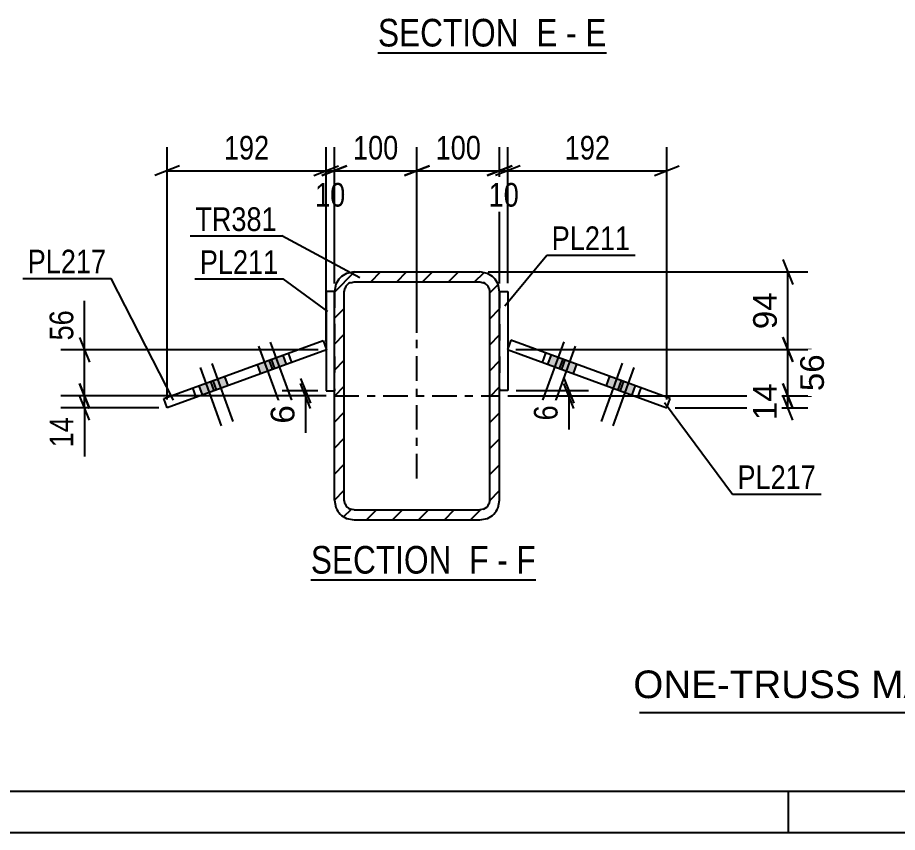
# Model space of a CAD drawing. Header units: millimetres. Extents: x 0 to 841, y 0 to 594.
# Drawn here: x 327.7 to 434.2, y 0 to 98.6 of the extents above; entities that cross this region are included whole.
import ezdxf

# ---------------------------------------------------------------- set-up
doc = ezdxf.new("R2010")
doc.units = ezdxf.units.MM
doc.linetypes.add('DXK_LINE_DOT2', pattern=[3.9198, 1.9599, -1.9599])
doc.linetypes.add('DXK_LINE_DOT3', pattern=[5.9187, 2.979, -0.9799, 0.9799, -0.9799])
doc.styles.add('Arial', font='ARIAL.TTF', dxfattribs={"height": 0.2})
doc.styles.add('Arial Narrow', font='ARIALN.TTF', dxfattribs={"height": 0.2})

# ---------------------------------------------------------------- blocks, each defined once
blk = doc.blocks.new('Unknown-318890688-1126')
at = {"color": 5, "linetype": 'Continuous'}
for p, q in [((5, 5), (836, 5)), ((421, 0), (421, 5)), ((0, 0), (841, 0))]:
    blk.add_line(p, q, dxfattribs=at)
blk = doc.blocks.new('Unknown-318890688-13 - 3340')
at = {"color": 6, "linetype": 'Continuous'}
blk.add_line((371.34, 94.36), (398.98, 94.36), dxfattribs=at)
at = {"color": 0, "linetype": 'Continuous'}
for points in [[(389.45, 95.11), (389.45, 98.61), (371.34, 98.61), (371.34, 95.11)], [(393.05, 95.11), (393.05, 98.61), (390.5, 98.61), (390.5, 95.11)], [(395.38, 95.11), (395.38, 98.61), (394.1, 98.61), (394.1, 95.11)], [(398.98, 95.11), (398.98, 98.61), (396.43, 98.61), (396.43, 95.11)]]:
    blk.add_wipeout(points, dxfattribs=at)
at = {"color": 7, "linetype": 'Continuous', "style": 'Arial Narrow'}
for s, p in [('SECTION ', (371.34, 95.11)), ('E', (390.5, 95.11)), ('E', (396.43, 95.11)), ('-', (394.1, 95.11))]:
    blk.add_text(s, height=3.34, dxfattribs=at).set_placement(p)
blk = doc.blocks.new('Unknown-318890688-15 - 5369')
at = {"color": 6, "linetype": 'Continuous'}
blk.add_line((363.22, 30.57), (390.43, 30.57), dxfattribs=at)
at = {"color": 0, "linetype": 'Continuous'}
for points in [[(381.33, 31.32), (381.33, 34.82), (363.22, 34.82), (363.22, 31.32)], [(384.72, 31.32), (384.72, 34.82), (382.38, 34.82), (382.38, 31.32)], [(387.04, 31.32), (387.04, 34.82), (385.77, 34.82), (385.77, 31.32)], [(390.43, 31.32), (390.43, 34.82), (388.09, 34.82), (388.09, 31.32)]]:
    blk.add_wipeout(points, dxfattribs=at)
at = {"color": 7, "linetype": 'Continuous', "style": 'Arial Narrow'}
for s, p in [('SECTION ', (363.22, 31.32)), ('F', (382.38, 31.32)), ('F', (388.09, 31.32)), ('-', (385.77, 31.32))]:
    blk.add_text(s, height=3.34, dxfattribs=at).set_placement(p)
blk = doc.blocks.new('Part-318890688-5378 - 5369')
at = {"color": 2, "linetype": 'Continuous'}
for p, q in [((387.42, 59.55), (387.01, 58.43)), ((406.71, 52.53), (387.42, 59.55)), ((387.01, 58.43), (406.3, 51.4)), ((391.24, 56.88), (391.65, 58.01)), ((406.3, 51.4), (406.71, 52.53))]:
    blk.add_line(p, q, dxfattribs=at)
at = {"color": 7, "linetype": 'DXK_LINE_DOT2'}
blk.add_line((402.77, 52.69), (403.18, 53.82), dxfattribs=at)
blk = doc.blocks.new('Part-318890688-5385 - 5369')
at = {"color": 2, "linetype": 'Continuous'}
for p, q in [((366.06, 65.45), (365.06, 65.45)), ((365.06, 65.45), (365.06, 53.45)), ((366.06, 65.42), (366.06, 65.45)), ((365.06, 53.45), (366.06, 53.45))]:
    blk.add_line(p, q, dxfattribs=at)
at = {"color": 7, "linetype": 'DXK_LINE_DOT2'}
blk.add_line((366.06, 65.45), (366.06, 53.45), dxfattribs=at)
blk = doc.blocks.new('Part-318890688-5406 - 5369')
at = {"linetype": 'Continuous'}
h = blk.add_hatch(dxfattribs=at)
h.set_pattern_fill('', scale=0.7, style=0, pattern_type=0)
h.set_pattern_definition([(45, (366.0574, 40.2155), (-1.57154, 1.57154), [])])
h.paths.add_polyline_path([(366.06, 65.42), (366.06, 40.22), (366.24, 39.3), (366.76, 38.52), (367.54, 38), (368.46, 37.82), (383.66, 37.82), (384.58, 38), (385.35, 38.52), (385.87, 39.3), (386.06, 40.22), (386.06, 65.42), (385.87, 66.33), (385.35, 67.11), (384.58, 67.63), (383.66, 67.82), (368.46, 67.82), (367.54, 67.63), (366.76, 67.11), (366.24, 66.33)])
h.paths.add_polyline_path([(367.61, 66.26), (368, 66.52), (368.46, 66.62), (383.66, 66.62), (384.12, 66.52), (384.51, 66.26), (384.77, 65.87), (384.86, 65.42), (384.86, 40.22), (384.77, 39.76), (384.51, 39.37), (384.12, 39.11), (383.66, 39.02), (368.46, 39.02), (368, 39.11), (367.61, 39.37), (367.35, 39.76), (367.26, 40.22), (367.26, 65.42), (367.35, 65.87)])
at = {"color": 2, "linetype": 'Continuous'}
for p, q in [((368.46, 67.82), (367.54, 67.63)), ((368.46, 67.82), (383.66, 67.82)), ((384.58, 67.63), (383.66, 67.82)), ((366.24, 66.33), (366.06, 65.42)), ((368, 66.52), (368.46, 66.62)), ((368.46, 66.62), (383.66, 66.62)), ((383.66, 66.62), (384.12, 66.52)), ((386.06, 65.42), (385.87, 66.33)), ((366.06, 40.22), (366.06, 65.42)), ((367.26, 65.42), (367.35, 65.87)), ((367.26, 40.22), (367.26, 65.42)), ((384.77, 65.87), (384.86, 65.42)), ((384.86, 40.22), (384.86, 65.42)), ((386.06, 40.22), (386.06, 65.42)), ((366.06, 40.22), (366.24, 39.3)), ((367.35, 39.76), (367.26, 40.22)), ((384.86, 40.22), (384.77, 39.76)), ((385.87, 39.3), (386.06, 40.22)), ((368.46, 39.02), (368, 39.11)), ((368.46, 39.02), (383.66, 39.02)), ((384.12, 39.11), (383.66, 39.02)), ((367.54, 38), (368.46, 37.82)), ((368.46, 37.82), (383.66, 37.82)), ((383.66, 37.82), (384.58, 38))]:
    blk.add_line(p, q, dxfattribs=at)
at = {"color": 7, "linetype": 'DXK_LINE_DOT3'}
for p, q in [((376.06, 42.82), (376.06, 62.82)), ((366.06, 52.82), (386.06, 52.82))]:
    blk.add_line(p, q, dxfattribs=at)
at = {"color": 2, "linetype": 'Continuous'}
for centre, radius, start, end in [((368.46, 65.42), 2.4, 112.5, 157.5), ((383.66, 65.42), 2.4, 22.5, 67.5), ((368.46, 65.42), 1.2, 112.5, 157.5), ((383.66, 65.42), 1.2, 22.5, 67.5), ((368.46, 40.22), 1.2, 202.5, 247.5), ((383.66, 40.22), 1.2, 292.5, 337.5), ((368.46, 40.22), 2.4, 202.5, 247.5), ((383.66, 40.22), 2.4, 292.5, 337.5)]:
    blk.add_arc(centre, radius, start, end, dxfattribs=at)
blk = doc.blocks.new('Part-318890688-5390 - 5369')
at = {"color": 2, "linetype": 'Continuous'}
for p, q in [((386.06, 65.46), (387.06, 65.46)), ((386.06, 65.46), (386.06, 65.42)), ((387.06, 65.46), (387.06, 53.46)), ((387.06, 53.46), (386.06, 53.46))]:
    blk.add_line(p, q, dxfattribs=at)
at = {"color": 7, "linetype": 'DXK_LINE_DOT2'}
blk.add_line((386.06, 65.42), (386.06, 53.46), dxfattribs=at)
blk = doc.blocks.new('Bolt-318890688-5426 - 5369')
at = {"linetype": 'Continuous'}
for points in [[(393.97, 57.17), (392.28, 57.78), (391.87, 56.66), (393.56, 56.04)], [(395.38, 56.65), (393.69, 57.27), (393.28, 56.14), (394.97, 55.53)], [(401.05, 54.59), (399.36, 55.21), (398.95, 54.08), (400.64, 53.46)], [(402.47, 54.08), (400.78, 54.69), (400.37, 53.56), (402.06, 52.95)]]:
    blk.add_hatch(color=1, dxfattribs=at).paths.add_polyline_path(points)
at = {"color": 1, "linetype": 'Continuous'}
for p, q in [((393.81, 59.36), (391.24, 52.31)), ((395.22, 58.84), (392.66, 51.79)), ((392.28, 57.78), (391.87, 56.66)), ((393.69, 57.27), (393.28, 56.14)), ((393.97, 57.17), (393.56, 56.04)), ((395.38, 56.65), (394.97, 55.53)), ((400.89, 56.78), (398.33, 49.73)), ((402.31, 56.26), (399.74, 49.21)), ((399.36, 55.21), (398.95, 54.08)), ((400.78, 54.69), (400.37, 53.56)), ((401.05, 54.59), (400.64, 53.46)), ((402.47, 54.08), (402.06, 52.95))]:
    blk.add_line(p, q, dxfattribs=at)
blk = doc.blocks.new('Part-318890688-5461 - 5369')
at = {"color": 2, "linetype": 'Continuous'}
for p, q in [((345.41, 52.52), (364.7, 59.54)), ((364.7, 59.54), (365.11, 58.41)), ((365.11, 58.41), (345.82, 51.39)), ((360.46, 58), (360.87, 56.87)), ((345.82, 51.39), (345.41, 52.52))]:
    blk.add_line(p, q, dxfattribs=at)
at = {"color": 7, "linetype": 'DXK_LINE_DOT2'}
blk.add_line((349.35, 52.68), (348.94, 53.81), dxfattribs=at)
blk = doc.blocks.new('Bolt-318890688-5462 - 5369')
at = {"linetype": 'Continuous'}
for points in [[(359.84, 57.77), (358.15, 57.16), (358.56, 56.03), (360.25, 56.64)], [(358.42, 57.26), (356.73, 56.64), (357.14, 55.51), (358.83, 56.13)], [(351.34, 54.68), (349.65, 54.06), (350.06, 52.94), (351.75, 53.55)], [(352.75, 55.19), (351.06, 54.58), (351.47, 53.45), (353.16, 54.07)]]:
    blk.add_hatch(color=1, dxfattribs=at).paths.add_polyline_path(points)
at = {"color": 1, "linetype": 'Continuous'}
for p, q in [((356.89, 58.83), (359.46, 51.78)), ((358.31, 59.34), (360.87, 52.3)), ((359.84, 57.77), (360.25, 56.64)), ((351.22, 56.76), (353.79, 49.72)), ((356.73, 56.64), (357.14, 55.51)), ((358.15, 57.16), (358.56, 56.03)), ((358.42, 57.26), (358.83, 56.13)), ((349.81, 56.25), (352.37, 49.2)), ((351.06, 54.58), (351.47, 53.45)), ((351.34, 54.68), (351.75, 53.55)), ((352.75, 55.19), (353.16, 54.07)), ((349.65, 54.06), (350.06, 52.94))]:
    blk.add_line(p, q, dxfattribs=at)
blk = doc.blocks.new('StraightDimension-318890688-9212 - 5369')
at = {"color": 7, "linetype": 'Continuous'}
for p, q in [((335.22, 54.32), (336.42, 51.32)), ((365.06, 52.82), (332.97, 52.82)), ((336.42, 49.89), (335.22, 52.89)), ((335.82, 51.39), (335.82, 52.82)), ((344.82, 51.39), (332.97, 51.39)), ((335.82, 51.39), (335.82, 45.49)), ((335.82, 51.39), (335.82, 45.49))]:
    blk.add_line(p, q, dxfattribs=at)
at = {"color": 0}
blk.add_wipeout([(335.07, 50.87), (330.87, 50.87), (330.87, 46.01), (335.07, 46.01)], dxfattribs=at)
at = {"color": 3, "style": 'Arial Narrow'}
blk.add_text('14', height=2.863, rotation=90.0002, dxfattribs=at).set_placement((334.47, 46.61))
blk = doc.blocks.new('StraightDimension-318890688-5525 - 5369')
at = {"color": 7, "linetype": 'Continuous'}
for p, q in [((376.06, 60.47), (376.06, 82.93)), ((386.06, 66.42), (386.06, 82.93)), ((374.56, 79.48), (377.56, 80.68)), ((376.06, 80.08), (386.06, 80.08)), ((387.56, 80.68), (384.56, 79.48))]:
    blk.add_line(p, q, dxfattribs=at)
at = {"color": 0}
blk.add_wipeout([(384.4, 80.83), (384.4, 85.03), (377.72, 85.03), (377.72, 80.83)], dxfattribs=at)
at = {"color": 3, "style": 'Arial Narrow'}
blk.add_text('100', height=2.863, dxfattribs=at).set_placement((378.32, 81.43))
blk = doc.blocks.new('StraightDimension-318890688-5560 - 5369')
at = {"color": 7, "linetype": 'Continuous'}
for p, q in [((365.06, 59.4), (365.06, 82.48)), ((366.06, 66.42), (366.06, 82.48)), ((363.56, 79.48), (366.56, 80.68)), ((367.56, 80.68), (364.56, 79.48)), ((365.06, 80.08), (366.06, 80.08))]:
    blk.add_line(p, q, dxfattribs=at)
at = {"color": 0}
blk.add_wipeout([(367.99, 75.13), (367.99, 79.33), (363.13, 79.33), (363.13, 75.13)], dxfattribs=at)
at = {"color": 3, "style": 'Arial Narrow'}
blk.add_text('10', height=2.863, dxfattribs=at).set_placement((363.73, 75.73))
blk = doc.blocks.new('StraightDimension-318890688-5483 - 5369')
at = {"color": 7, "linetype": 'Continuous'}
for p, q in [((361.98, 54.95), (363.18, 51.95)), ((363.18, 51.32), (361.98, 54.32)), ((364.06, 53.45), (359.73, 53.45)), ((362.58, 52.82), (362.58, 53.45)), ((365.06, 52.82), (359.73, 52.82)), ((362.58, 52.82), (362.58, 48.34)), ((362.58, 52.82), (362.58, 48.34))]:
    blk.add_line(p, q, dxfattribs=at)
at = {"color": 0}
blk.add_wipeout([(361.83, 52.29), (357.63, 52.29), (357.63, 48.87), (361.83, 48.87)], dxfattribs=at)
at = {"color": 3, "style": 'Arial'}
blk.add_text('6', height=2.87, rotation=90.0002, dxfattribs=at).set_placement((361.23, 49.47))
blk = doc.blocks.new('StraightDimension-318890688-5512 - 5369')
at = {"color": 7, "linetype": 'Continuous'}
for p, q in [((386.06, 66.42), (386.06, 82.48)), ((387.06, 66.46), (387.06, 82.48)), ((384.56, 79.48), (387.56, 80.68)), ((388.56, 80.68), (385.56, 79.48)), ((386.06, 80.08), (387.06, 80.08))]:
    blk.add_line(p, q, dxfattribs=at)
at = {"color": 0}
blk.add_wipeout([(388.99, 75.13), (388.99, 79.33), (384.13, 79.33), (384.13, 75.13)], dxfattribs=at)
at = {"color": 3, "style": 'Arial Narrow'}
blk.add_text('10', height=2.863, dxfattribs=at).set_placement((384.73, 75.73))
blk = doc.blocks.new('StraightDimension-318890688-5602 - 5369')
at = {"color": 7, "linetype": 'Continuous'}
for p, q in [((420.35, 59.93), (421.55, 56.93)), ((388.01, 58.43), (423.8, 58.43)), ((420.95, 52.82), (420.95, 58.43)), ((421.55, 51.32), (420.35, 54.32)), ((387.06, 52.82), (423.8, 52.82))]:
    blk.add_line(p, q, dxfattribs=at)
at = {"color": 0}
blk.add_wipeout([(425.9, 58.44), (421.7, 58.44), (421.7, 52.8), (425.9, 52.8)], dxfattribs=at)
at = {"color": 3, "style": 'Arial'}
blk.add_text('56', height=2.865, rotation=90.0002, dxfattribs=at).set_placement((425.3, 53.4))
blk = doc.blocks.new('StraightDimension-318890688-5538 - 5369')
at = {"color": 7, "linetype": 'Continuous'}
for p, q in [((387.06, 66.46), (387.06, 82.93)), ((406.3, 52.4), (406.3, 82.93)), ((388.56, 80.68), (385.56, 79.48)), ((387.06, 80.08), (406.3, 80.08)), ((404.8, 79.48), (407.8, 80.68))]:
    blk.add_line(p, q, dxfattribs=at)
at = {"color": 0}
blk.add_wipeout([(400.02, 80.83), (400.02, 85.03), (393.34, 85.03), (393.34, 80.83)], dxfattribs=at)
at = {"color": 3, "style": 'Arial Narrow'}
blk.add_text('192', height=2.863, dxfattribs=at).set_placement((393.94, 81.43))
blk = doc.blocks.new('StraightDimension-318890688-5610 - 5369')
at = {"color": 7, "linetype": 'Continuous'}
for p, q in [((420.35, 54.32), (421.55, 51.32)), ((387.06, 52.82), (423.35, 52.82)), ((421.55, 49.9), (420.35, 52.9)), ((420.95, 51.4), (420.95, 52.82)), ((407.3, 51.4), (423.35, 51.4))]:
    blk.add_line(p, q, dxfattribs=at)
at = {"color": 0}
blk.add_wipeout([(420.2, 54.93), (416, 54.93), (416, 49.29), (420.2, 49.29)], dxfattribs=at)
at = {"color": 3, "style": 'Arial'}
blk.add_text('14', height=2.865, rotation=90.0002, dxfattribs=at).set_placement((419.6, 49.89))
blk = doc.blocks.new('StraightDimension-318890688-5546 - 5369')
at = {"color": 7, "linetype": 'Continuous'}
for p, q in [((345.82, 52.39), (345.82, 82.93)), ((365.06, 59.4), (365.06, 82.93)), ((347.32, 80.68), (344.32, 79.48)), ((345.82, 80.08), (365.06, 80.08)), ((363.56, 79.48), (366.56, 80.68))]:
    blk.add_line(p, q, dxfattribs=at)
at = {"color": 0}
blk.add_wipeout([(358.78, 80.83), (358.78, 85.03), (352.1, 85.03), (352.1, 80.83)], dxfattribs=at)
at = {"color": 3, "style": 'Arial Narrow'}
blk.add_text('192', height=2.863, dxfattribs=at).set_placement((352.7, 81.43))
blk = doc.blocks.new('StraightDimension-318890688-5579 - 5369')
at = {"color": 7, "linetype": 'Continuous'}
for p, q in [((366.06, 66.42), (366.06, 82.93)), ((376.06, 60.47), (376.06, 82.93)), ((364.56, 79.48), (367.56, 80.68)), ((366.06, 80.08), (376.06, 80.08)), ((377.56, 80.68), (374.56, 79.48))]:
    blk.add_line(p, q, dxfattribs=at)
at = {"color": 0}
blk.add_wipeout([(374.4, 80.83), (374.4, 85.03), (367.72, 85.03), (367.72, 80.83)], dxfattribs=at)
at = {"color": 3, "style": 'Arial Narrow'}
blk.add_text('100', height=2.863, dxfattribs=at).set_placement((368.32, 81.43))
blk = doc.blocks.new('StraightDimension-318890688-5593 - 5369')
at = {"color": 7, "linetype": 'Continuous'}
for p, q in [((420.35, 69.32), (421.55, 66.32)), ((384.66, 67.82), (423.35, 67.82)), ((420.95, 58.43), (420.95, 67.82)), ((421.55, 56.93), (420.35, 59.93)), ((388.01, 58.43), (423.35, 58.43))]:
    blk.add_line(p, q, dxfattribs=at)
at = {"color": 0}
blk.add_wipeout([(420.2, 65.94), (416, 65.94), (416, 60.3), (420.2, 60.3)], dxfattribs=at)
at = {"color": 3, "style": 'Arial'}
blk.add_text('94', height=2.865, rotation=90.0002, dxfattribs=at).set_placement((419.6, 60.9))
blk = doc.blocks.new('StraightDimension-318890688-5617 - 5369')
at = {"color": 7, "linetype": 'Continuous'}
for p, q in [((393.82, 54.96), (395.02, 51.96)), ((395.02, 51.32), (393.82, 54.32)), ((388.06, 53.46), (396.82, 53.46)), ((394.42, 52.82), (394.42, 53.46)), ((387.06, 52.82), (396.82, 52.82)), ((394.42, 52.82), (394.42, 48.74)), ((394.42, 52.82), (394.42, 48.74))]:
    blk.add_line(p, q, dxfattribs=at)
at = {"color": 0}
blk.add_wipeout([(393.67, 52.29), (389.47, 52.29), (389.47, 49.26), (393.67, 49.26)], dxfattribs=at)
at = {"color": 3, "style": 'Arial Narrow'}
blk.add_text('6', height=2.86, rotation=90.0002, dxfattribs=at).set_placement((393.07, 49.86))
blk = doc.blocks.new('StraightDimension-318890688-9211 - 5369')
at = {"color": 7, "linetype": 'Continuous'}
for p, q in [((335.82, 58.41), (335.82, 64.32)), ((335.82, 58.41), (335.82, 64.32)), ((335.22, 59.91), (336.42, 56.91)), ((364.11, 58.41), (332.97, 58.41)), ((335.82, 52.82), (335.82, 58.41)), ((336.42, 51.32), (335.22, 54.32)), ((365.06, 52.82), (332.97, 52.82))]:
    blk.add_line(p, q, dxfattribs=at)
at = {"color": 0}
blk.add_wipeout([(335.07, 63.8), (330.87, 63.8), (330.87, 58.94), (335.07, 58.94)], dxfattribs=at)
at = {"color": 3, "style": 'Arial Narrow'}
blk.add_text('56', height=2.863, rotation=90.0002, dxfattribs=at).set_placement((334.47, 59.54))
blk = doc.blocks.new('Unknown-318890688-9702')
at = {"color": 7, "linetype": 'Continuous'}
blk.add_line((403, 14.5), (473, 14.5), dxfattribs=at)
at = {"color": 7, "style": 'Arial'}
blk.add_text('ONE-TRUSS MARKED AS TR381', height=3.3428, dxfattribs=at).set_placement((402.24, 16.25))
blk = doc.blocks.new('Mark-318890688-5374 - 5369')
at = {"color": 30, "linetype": 'Continuous'}
for p, q in [((406.03, 52.01), (414.24, 40.95)), ((414.24, 40.95), (424.95, 40.95))]:
    blk.add_line(p, q, dxfattribs=at)
at = {"color": 0}
blk.add_wipeout([(424.35, 41.55), (424.35, 44.55), (414.84, 44.55), (414.84, 41.55)], dxfattribs=at)
blk.add_wipeout([(424.35, 41.55), (424.35, 44.55), (414.84, 44.55), (414.84, 41.55)], dxfattribs=at)
at = {"color": 3, "style": 'Arial Narrow'}
blk.add_text('PL217', height=2.863, dxfattribs=at).set_placement((414.84, 41.55))
blk = doc.blocks.new('Mark-318890688-5381 - 5369')
at = {"color": 30, "linetype": 'Continuous'}
for p in [(349.18, 66.98), (365.29, 63.02)]:
    blk.add_line(p, (359.88, 66.98), dxfattribs=at)
at = {"color": 0}
blk.add_wipeout([(359.28, 67.58), (359.28, 70.58), (349.78, 70.58), (349.78, 67.58)], dxfattribs=at)
blk.add_wipeout([(359.28, 67.58), (359.28, 70.58), (349.78, 70.58), (349.78, 67.58)], dxfattribs=at)
at = {"color": 3, "style": 'Arial Narrow'}
blk.add_text('PL211', height=2.863, dxfattribs=at).set_placement((349.78, 67.58))
blk = doc.blocks.new('Mark-318890688-5402 - 5369')
at = {"color": 30, "linetype": 'Continuous'}
for p in [(348.63, 72.18), (369.16, 67.13)]:
    blk.add_line(p, (359.69, 72.18), dxfattribs=at)
at = {"color": 0}
blk.add_wipeout([(359.09, 72.78), (359.09, 75.78), (349.23, 75.78), (349.23, 72.78)], dxfattribs=at)
blk.add_wipeout([(359.09, 72.78), (359.09, 75.78), (349.23, 75.78), (349.23, 72.78)], dxfattribs=at)
at = {"color": 3, "style": 'Arial Narrow'}
blk.add_text('TR381', height=2.863, dxfattribs=at).set_placement((349.23, 72.78))
blk = doc.blocks.new('Mark-318890688-5386 - 5369')
at = {"color": 30, "linetype": 'Continuous'}
for p, q in [((386.7, 63.73), (391.76, 69.87)), ((391.76, 69.87), (402.46, 69.87))]:
    blk.add_line(p, q, dxfattribs=at)
at = {"color": 0}
blk.add_wipeout([(401.86, 70.47), (401.86, 73.47), (392.36, 73.47), (392.36, 70.47)], dxfattribs=at)
blk.add_wipeout([(401.86, 70.47), (401.86, 73.47), (392.36, 73.47), (392.36, 70.47)], dxfattribs=at)
at = {"color": 3, "style": 'Arial Narrow'}
blk.add_text('PL211', height=2.863, dxfattribs=at).set_placement((392.36, 70.47))
blk = doc.blocks.new('Mark-318890688-5457 - 5369')
at = {"color": 30, "linetype": 'Continuous'}
for p in [(328.35, 67.05), (346.61, 52.3)]:
    blk.add_line(p, (339.05, 67.05), dxfattribs=at)
at = {"color": 0}
blk.add_wipeout([(338.45, 67.65), (338.45, 70.65), (328.95, 70.65), (328.95, 67.65)], dxfattribs=at)
blk.add_wipeout([(338.45, 67.65), (338.45, 70.65), (328.95, 70.65), (328.95, 67.65)], dxfattribs=at)
at = {"color": 3, "style": 'Arial Narrow'}
blk.add_text('PL217', height=2.863, dxfattribs=at).set_placement((328.95, 67.65))

msp = doc.modelspace()

# ---------------------------------------------------------------- block references
for name in ['Unknown-318890688-1126', 'Part-318890688-5406 - 5369', 'Part-318890688-5385 - 5369', 'Part-318890688-5390 - 5369', 'Part-318890688-5461 - 5369', 'Bolt-318890688-5462 - 5369', 'Part-318890688-5378 - 5369', 'Bolt-318890688-5426 - 5369', 'Unknown-318890688-9702']:
    msp.add_blockref(name, (0, 0))

# ---------------------------------------------------------------- next in the draw order: block references
for name in ['Unknown-318890688-13 - 3340', 'StraightDimension-318890688-5525 - 5369', 'StraightDimension-318890688-5560 - 5369', 'StraightDimension-318890688-5602 - 5369', 'StraightDimension-318890688-9212 - 5369', 'Unknown-318890688-15 - 5369']:
    msp.add_blockref(name, (0, 0))

# ---------------------------------------------------------------- next in the draw order: block references
for name in ['StraightDimension-318890688-5512 - 5369', 'StraightDimension-318890688-5483 - 5369']:
    msp.add_blockref(name, (0, 0))

# ---------------------------------------------------------------- next in the draw order: block references
for name in ['StraightDimension-318890688-5546 - 5369', 'StraightDimension-318890688-5538 - 5369']:
    msp.add_blockref(name, (0, 0))

# ---------------------------------------------------------------- next in the draw order: block references
for name in ['StraightDimension-318890688-5579 - 5369', 'StraightDimension-318890688-5593 - 5369', 'StraightDimension-318890688-5610 - 5369']:
    msp.add_blockref(name, (0, 0))

# ---------------------------------------------------------------- next in the draw order: block references
for name in ['Mark-318890688-5386 - 5369', 'StraightDimension-318890688-9211 - 5369', 'StraightDimension-318890688-5617 - 5369', 'Mark-318890688-5374 - 5369']:
    msp.add_blockref(name, (0, 0))

# ---------------------------------------------------------------- next in the draw order: block references
for name in ['Mark-318890688-5457 - 5369', 'Mark-318890688-5381 - 5369']:
    msp.add_blockref(name, (0, 0))

# ---------------------------------------------------------------- next in the draw order: block references
msp.add_blockref('Mark-318890688-5402 - 5369', (0, 0))

doc.saveas('drawing.dxf')
